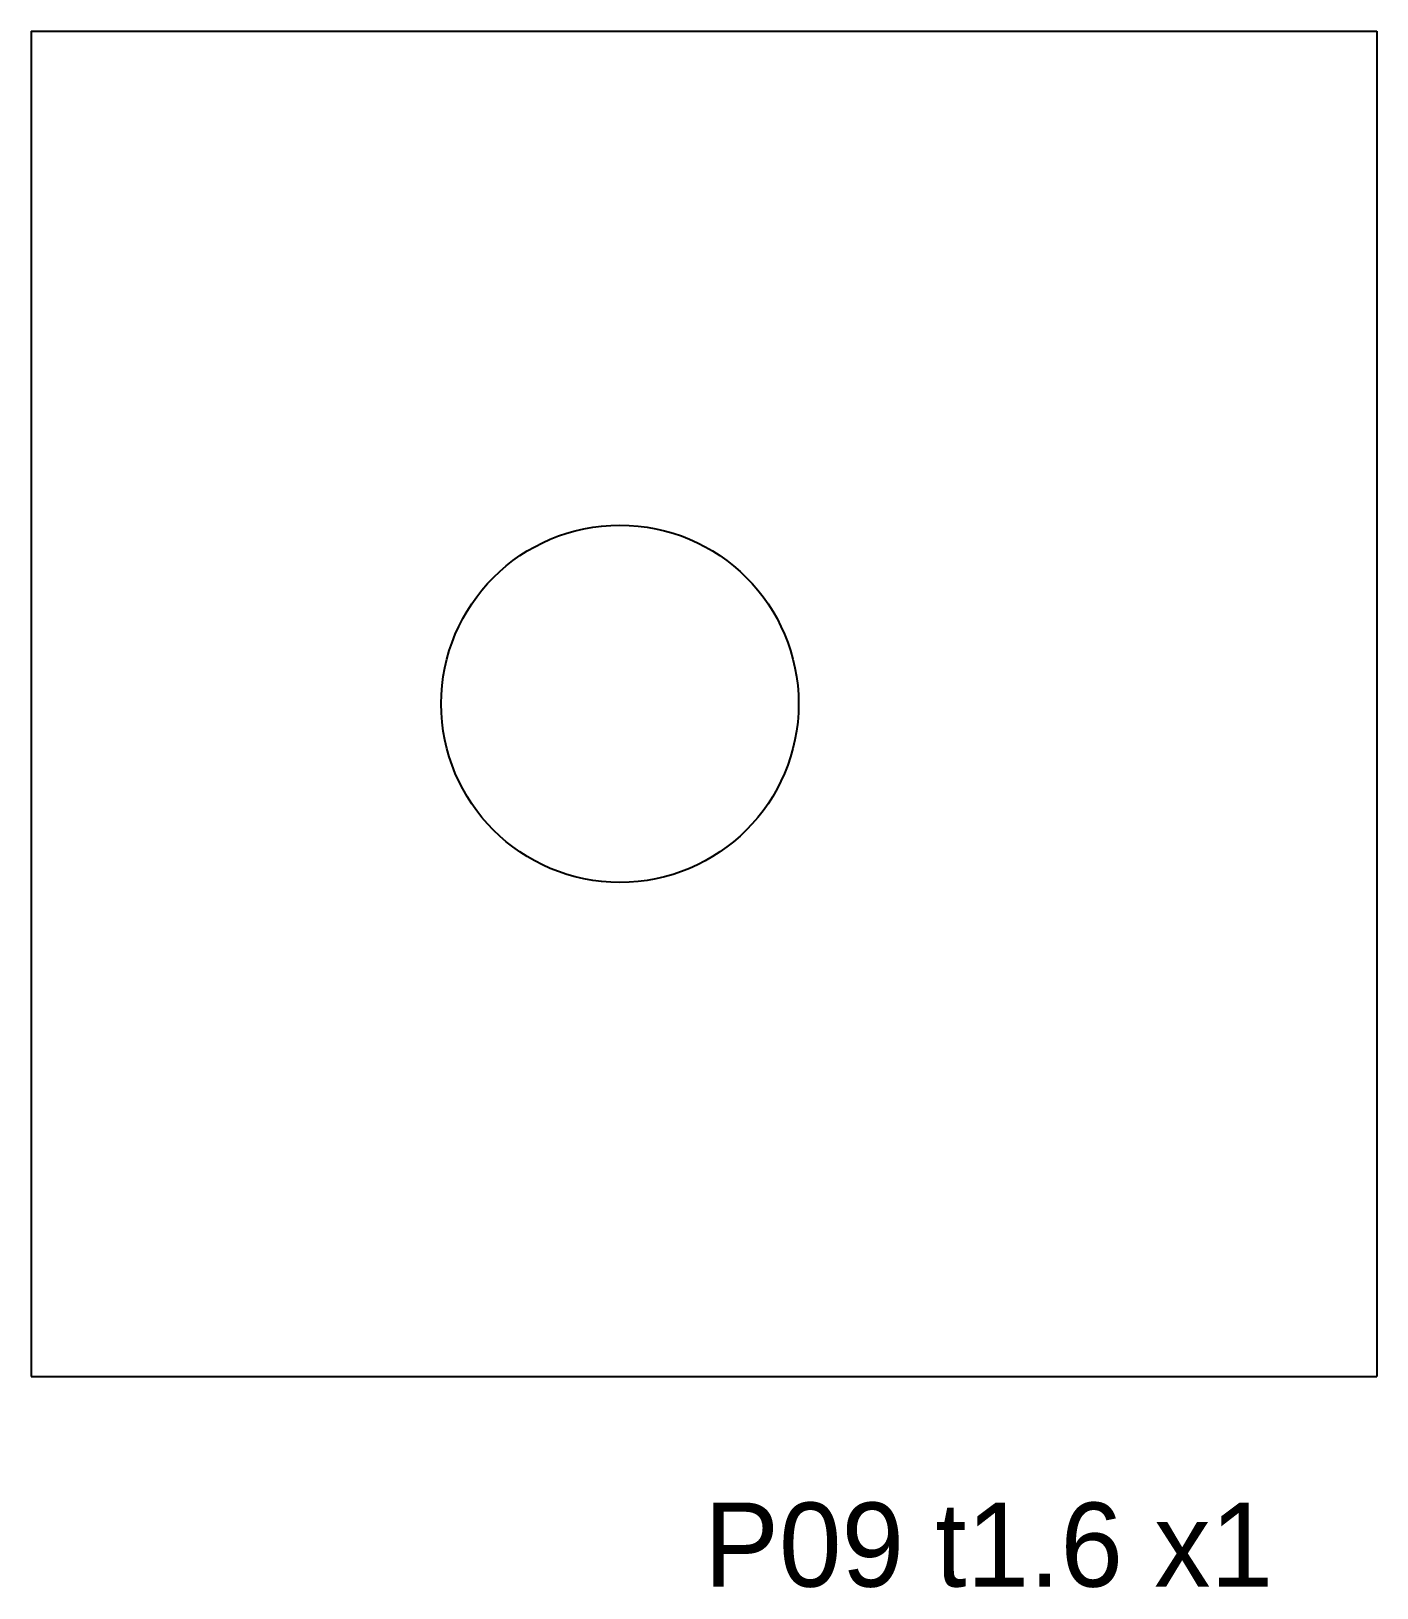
# Model space of a CAD drawing. Header units: metres. Extents: x -16 to 16, y -21 to 16.
import ezdxf

# ---------------------------------------------------------------- set-up
doc = ezdxf.new("R2010")
doc.units = ezdxf.units.M
doc.layers.add('CUT', color=7, linetype='Continuous')
doc.layers.add('NOTES', color=7, linetype='Continuous')

msp = doc.modelspace()

# ---------------------------------------------------------------- linework, layer by layer
at = {"layer": 'CUT'}
for points in [[(-16, 16), (-16, -16)], [(-16, 16), (16, 16)], [(16, 16), (16, -16)], [(-16, -16), (16, -16)]]:
    msp.add_lwpolyline(points, dxfattribs=at)
msp.add_circle((-2, 0), 4.25, dxfattribs=at)

# ---------------------------------------------------------------- texts
at = {"layer": 'NOTES'}
msp.add_text('P09 t1.6 x1', height=2, dxfattribs=at).set_placement((0, -21))

doc.saveas('drawing.dxf')
